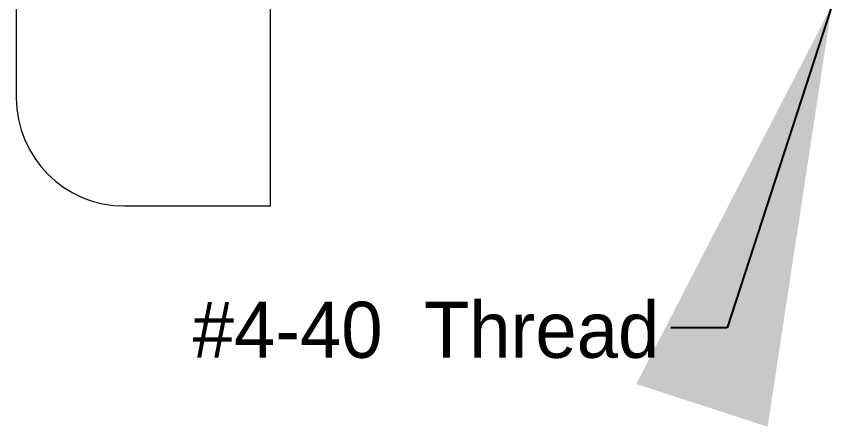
# Model space of a CAD drawing. Header units: inches. Extents: x 1.6 to 15, y -0.1 to 9.4.
# Drawn here: x 11.6076 to 11.9104, y 8.9317 to 9.0841 of the extents above; entities that cross this region are included whole.
import ezdxf

# ---------------------------------------------------------------- set-up
doc = ezdxf.new("R2010")
doc.units = ezdxf.units.IN
doc.header["$MEASUREMENT"] = 0
doc.linetypes.add('SLD-Solid', pattern=[0])
doc.layers.add('Dimensions', color=12, linetype='Continuous')
doc.layers.add('Screws', color=6, linetype='Continuous')
doc.styles.add('SLDTEXTSTYLE0', font='arial.ttf', dxfattribs={"width": 0.948})
doc.dimstyles.new('SLDDIMSTYLE2', dxfattribs={"dimtxt": 0.121338, "dimasz": 0.156, "dimexe": 0, "dimexo": 0.0625, "dimgap": 0.030334, "dimtad": 0, "dimtih": 1, "dimtoh": 1, "dimdec": 4, "dimlfac": 0.166667, "dimrnd": 1e-09, "dimzin": 12, "dimdsep": 46, "dimtxsty": 'SLDTEXTSTYLE0', "dimsah": 1, "dimcen": 0.09, "dimadec": 0, "dimazin": 0, "dimtfac": 1, "dimtofl": 0, "dimtmove": 0, "dimatfit": 3, "dimfxl": 1, "dimtolj": 1, "dimtzin": 12, "dimarcsym": 0})

msp = doc.modelspace()

# ---------------------------------------------------------------- linework, layer by layer
at = {"layer": 'Screws', "color": 6, "linetype": 'SLD-Solid', "lineweight": 15}
for p, q in [((11.70208, 9.01366), (11.70208, 9.16575)), ((11.60763, 9.13537), (11.60763, 9.0538)), ((11.64777, 9.01366), (11.70208, 9.01366))]:
    msp.add_line(p, q, dxfattribs=at)
msp.add_arc((11.64777, 9.0538), 0.04014, 180, 270, dxfattribs=at)

# ---------------------------------------------------------------- texts
at = {"layer": 'Dimensions', "color": 7, "linetype": 'Continuous', "lineweight": 0, "insert": (11.6731, 8.97809), "char_height": 0.020835, "attachment_point": 1, "style": 'SLDTEXTSTYLE0'}
msp.add_mtext('#4-40  Thread', dxfattribs=at)

# ---------------------------------------------------------------- leaders
at = {"color": 7, "linetype": 'Continuous', "lineweight": 0}
msp.add_leader([(11.91043, 9.08797), (11.87159, 8.96837), (11.85075, 8.96837)], dimstyle='SLDDIMSTYLE2', dxfattribs=at)

doc.saveas('drawing.dxf')
